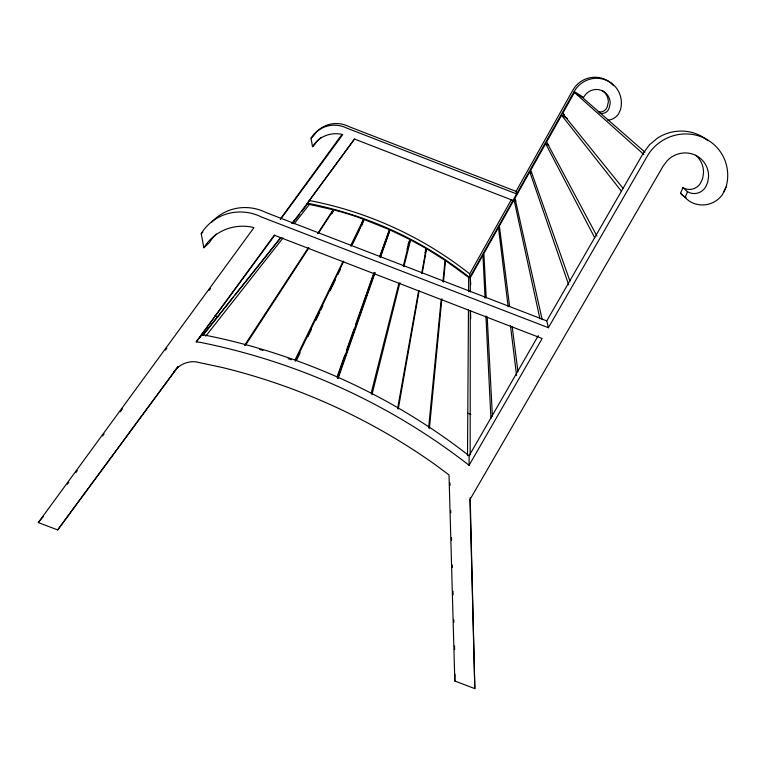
<?xml version="1.0" encoding="UTF-8"?>
<svg xmlns="http://www.w3.org/2000/svg" width="766" height="766" viewBox="0 0 766 766"><rect width="100%" height="100%" fill="white"/><g stroke="black" fill="none" stroke-linecap="round" stroke-linejoin="round"><path stroke-width="1.15" d="M470.161 454.832L470.286 310.967M470.295 291.942L470.305 277.675L482.963 255.155L485.06 298.118M469.079 465.297L542.165 338.505L274.285 235.21L196.23 341.895L200.299 342.364A583.778 526.271 19.1 0 1 469.079 465.297L469.108 455.789L538.287 335.613M292.449 223.05L307.223 203.392L309.655 203.67A357.023 337.471 19.6 0 1 469.663 277.531L469.682 273.902L511.248 199.869M467.499 455.636L468.466 309.732M468.591 291.789L468.687 277.445L445.506 260.622L443.457 282.032M470.19 497.737L474.824 688.615L454.812 681.003L454.975 674.224M429.42 428.366L441.858 298.692M428.625 427.821L441.187 299.496M442.93 281.668L445.017 260.287L426.547 248.739L424.929 252.857M398.243 409.054L419.107 290.86M422.21 273.309L426.547 248.739M397.602 408.699L418.6 290.917M421.75 273.251L426.164 248.519L410.576 239.902L406.976 249.132M371.96 394.672L399.919 282.644M403.95 266.472L410.576 239.902M371.213 392.996L398.885 283.41M403.251 266.108L409.944 239.576L390.028 229.915L380.156 256.974M338.132 378.385L375.081 272.658M380.587 256.916L390.028 229.915M337.634 378.059L374.651 272.667M337.26 377.992L374.067 273.5M380.003 256.639L389.501 229.676L364.041 219.449L351.029 246.307M337.251 376.432L344.834 354.993M346.433 350.483L354.016 329.045M355.606 324.525L373.971 272.629M379.553 256.83L389.501 229.676M177.932 366.924L57.661 529.928L38.3 522.565L253.996 227.617L253.287 227.406A47.08 45.73 33.8 0 0 203.842 247.772L201.228 233.63A47.176 45.855 35.3 0 1 261.685 217.104L548.389 327.704L647.232 156.216A43.48 42.187 -31.5 0 1 701.34 136.846A43.48 42.187 -31.5 0 1 726.12 186.875L722.443 194.602A24.11 23.334 -31.3 0 1 699.913 204.848L695.729 204.043A24.11 23.334 -31.3 0 1 685.082 197.475L680.534 193.281L682.937 187.622A12.61 12.227 -31.5 0 0 701.302 181.609L702.661 178.392L703.504 172.963A23.708 23.009 -31.8 0 0 695.777 155.249M331.611 213.886L333.172 209.76L307.472 203.947L301.9 211.426M332.454 212.977L333.631 209.884A264.806 253.048 20.5 0 1 363.553 219.268L360.02 228.479M361.686 225.587L364.041 219.449M407.943 244.708L409.944 239.576M425.35 250.578L426.164 248.519M685.082 197.475L687.533 191.691A12.888 12.486 -31.2 0 0 706.309 185.564L707.707 182.27L708.56 176.726A24.225 23.497 -31.5 0 0 693.872 154.55A24.225 23.497 -31.5 0 0 667.234 160.669L663.069 166.212L469.96 499.576L474.824 688.615M723.774 192.343L726.12 186.875M296.519 360.317L300.148 352.81M307.903 336.734L311.523 329.227M315.659 320.648L319.805 312.068M320.839 309.924L322.907 305.634M330.146 290.62L335.317 279.896M337.902 274.534L340.497 269.172M352.389 244.517L359.637 229.503M295.35 361.255L343.743 261.35M295.063 359.896L343.158 261.139M351 245.034L363.553 219.268M280.289 219.143L342 134.385A27.911 27.557 43.1 0 0 312.499 146.67L311.053 138.196A27.949 27.595 45.4 0 1 347.046 128.209L516.638 193.922L516.035 191.356L572.805 90.254A25.115 24.636 -41.8 0 1 613.509 85.706M469.663 277.531L574.194 91.48A25.45 24.962 -41.5 0 1 605.715 79.99A25.45 24.962 -41.5 0 1 620.537 109.519L618.44 114.096A14.104 13.817 -40.8 0 1 607.831 120.233M515.939 200.826L514.063 199.802L499.365 225.96L509.629 306.486M531.661 172.848L529.785 171.823L514.982 198.164L542.175 319.614M548.801 145.406L545.651 143.682L530.771 170.157L569.942 281.065M567.233 118.357L561.612 115.273L546.627 141.949L596.915 236.033M623.084 188.369L562.598 113.521L574.433 92.456L582.591 97.617L644.953 152.156M548.389 327.704L546.761 320.887L643.469 152.884L649.549 144.726L657.391 138.177A42.551 41.307 -31.8 0 1 707.88 140.695M245.292 345.571L308.947 247.801M318.685 232.835L333.631 209.884M244.536 345.361L308.401 247.657M317.526 233.697L333.172 209.76M67.398 484.141L68.806 482.216M75.853 472.574L77.27 470.65M102.654 435.94L104.071 434.006M120.291 411.83L122.407 408.939M165.418 350.129L166.835 348.195M209.147 290.352L210.554 288.418M196.23 341.895L274.87 235.095M512.981 200.433L354.419 139.019L307.223 203.392L354.543 139.096M280.691 219.105L342.708 134.644M57.661 529.928L178.018 366.579M292.286 223.385L294.671 220.254M199.725 337.739L201.142 335.824M205.738 336.159L283.066 237.881M294.115 223.835L309.579 204.187M203.22 335.001L233.707 296.748M235.191 294.881L280.548 237.977M202.578 335.489L280.806 237.489M291.836 223.595L299.812 214.231M173.978 371.654L175.625 369.624A25.019 23.957 28.8 0 1 195.464 361.753L222.533 367.556A564.609 508.902 19.1 0 1 435.595 464.933L449.02 474.93L454.812 681.003M38.3 522.565L43.346 516.456M203.842 247.772L209.386 242.621A46.104 44.821 34 0 1 216.271 233.994M312.499 146.67L314.577 144.726A27.547 27.203 43.5 0 1 321.318 137.334M201.228 233.63L202.827 232.242M311.053 138.196L313.16 136.367A27.576 27.241 45.8 0 1 348.683 126.505L516.035 191.356M296.375 217.965L297.409 217.247M309.368 200.721L311.762 200.989A352.523 333.536 19.6 0 1 469.682 273.902M201.86 334.866L205.853 335.326A572.556 517.376 19.1 0 1 469.108 455.789M214.614 315.985L217.783 317.201M467.633 413.18L470.927 414.444M546.761 320.887L266.041 212.565A46.19 44.935 35.6 0 0 211.426 222.523M562.598 113.521L564.465 114.555M574.194 91.48L583.51 97.378L585.913 94.084A14.181 13.903 -41.5 0 1 610.196 103.534L608.932 108.762A7.545 7.392 -40.9 0 1 599.97 113.272M682.937 187.622L687.533 191.691M574.433 92.456L643.861 154.502M561.612 115.273L621.427 191.241M545.651 143.682L594.732 237.814M529.785 171.823L568.698 284.895M514.063 199.802L539.934 318.78M512.195 326.622L517.931 371.625M508.164 306.831L498.455 227.579L483.873 253.536L486.19 297.763M510.482 325.761L516.571 375.436M470.305 277.675L470.726 284.674M487.195 316.885L492.404 416.091M485.931 316.023L490.92 418.676M449.958 483.087L450.025 485.462M450.724 510.443L450.791 512.818M451.49 537.799L451.557 540.183M452.256 565.155L452.323 567.539M452.993 591.323L453.099 594.895M453.798 619.876L453.865 622.251M454.525 646.044L454.631 649.606M470.487 310.402L470.697 318.752M598.236 111.759A7.44 7.296 -41.2 0 0 607.084 107.307L608.328 102.146A13.989 13.721 -41.8 0 0 602.622 90.781M295.599 219.306A14.918 14.621 33.3 0 1 296.605 218.444M686.183 197.733A23.593 22.856 -31.6 0 1 680.534 193.281M259.617 349.43A427.351 392.853 19.7 0 1 262.958 350.407M288.16 358.632A427.351 392.853 19.7 0 1 291.358 359.79"/></g></svg>
